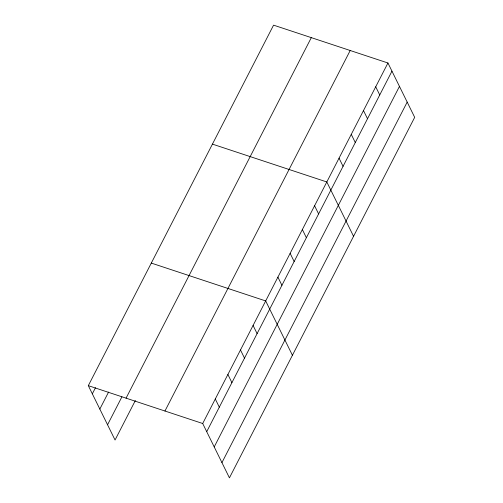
<?xml version="1.0" encoding="UTF-8"?>
<svg xmlns="http://www.w3.org/2000/svg" width="503" height="503" viewBox="0 0 503 503"><rect width="100%" height="100%" fill="white"/><g stroke="black" fill="none" stroke-linecap="round" stroke-linejoin="round"><path stroke-width="0.75" d="M88.314 385.663L273.569 25.15L387.945 62.994L414.686 117.337L229.431 477.85L202.696 423.507L88.314 385.663L115.055 440.006L135.351 400.514M92.338 393.836L95.488 387.706M99.833 409.071L108.585 392.051M107.56 424.771L121.908 396.854M126.064 398.156L311.313 37.637M164.953 411.02L350.201 50.507M202.696 423.507L387.945 62.994M206.714 431.681L391.963 71.162M214.215 446.916L399.464 86.403M221.936 462.615L407.185 102.096M212.436 144.122L326.812 181.96L353.552 236.303M151.302 263.088L265.678 300.932L292.419 355.275M375.716 86.786L379.74 94.96M363.493 110.578L367.511 118.752M351.264 134.376L355.288 142.544M339.041 158.168L343.059 166.342M314.582 205.758L318.606 213.932M302.36 229.55L306.377 237.724M290.13 253.342L294.154 261.516M277.908 277.14L281.925 285.314M253.084 325.447L257.102 333.621M240.484 349.962L244.508 358.136M227.89 374.477L231.908 382.651M215.29 398.992L219.314 407.166"/></g></svg>
